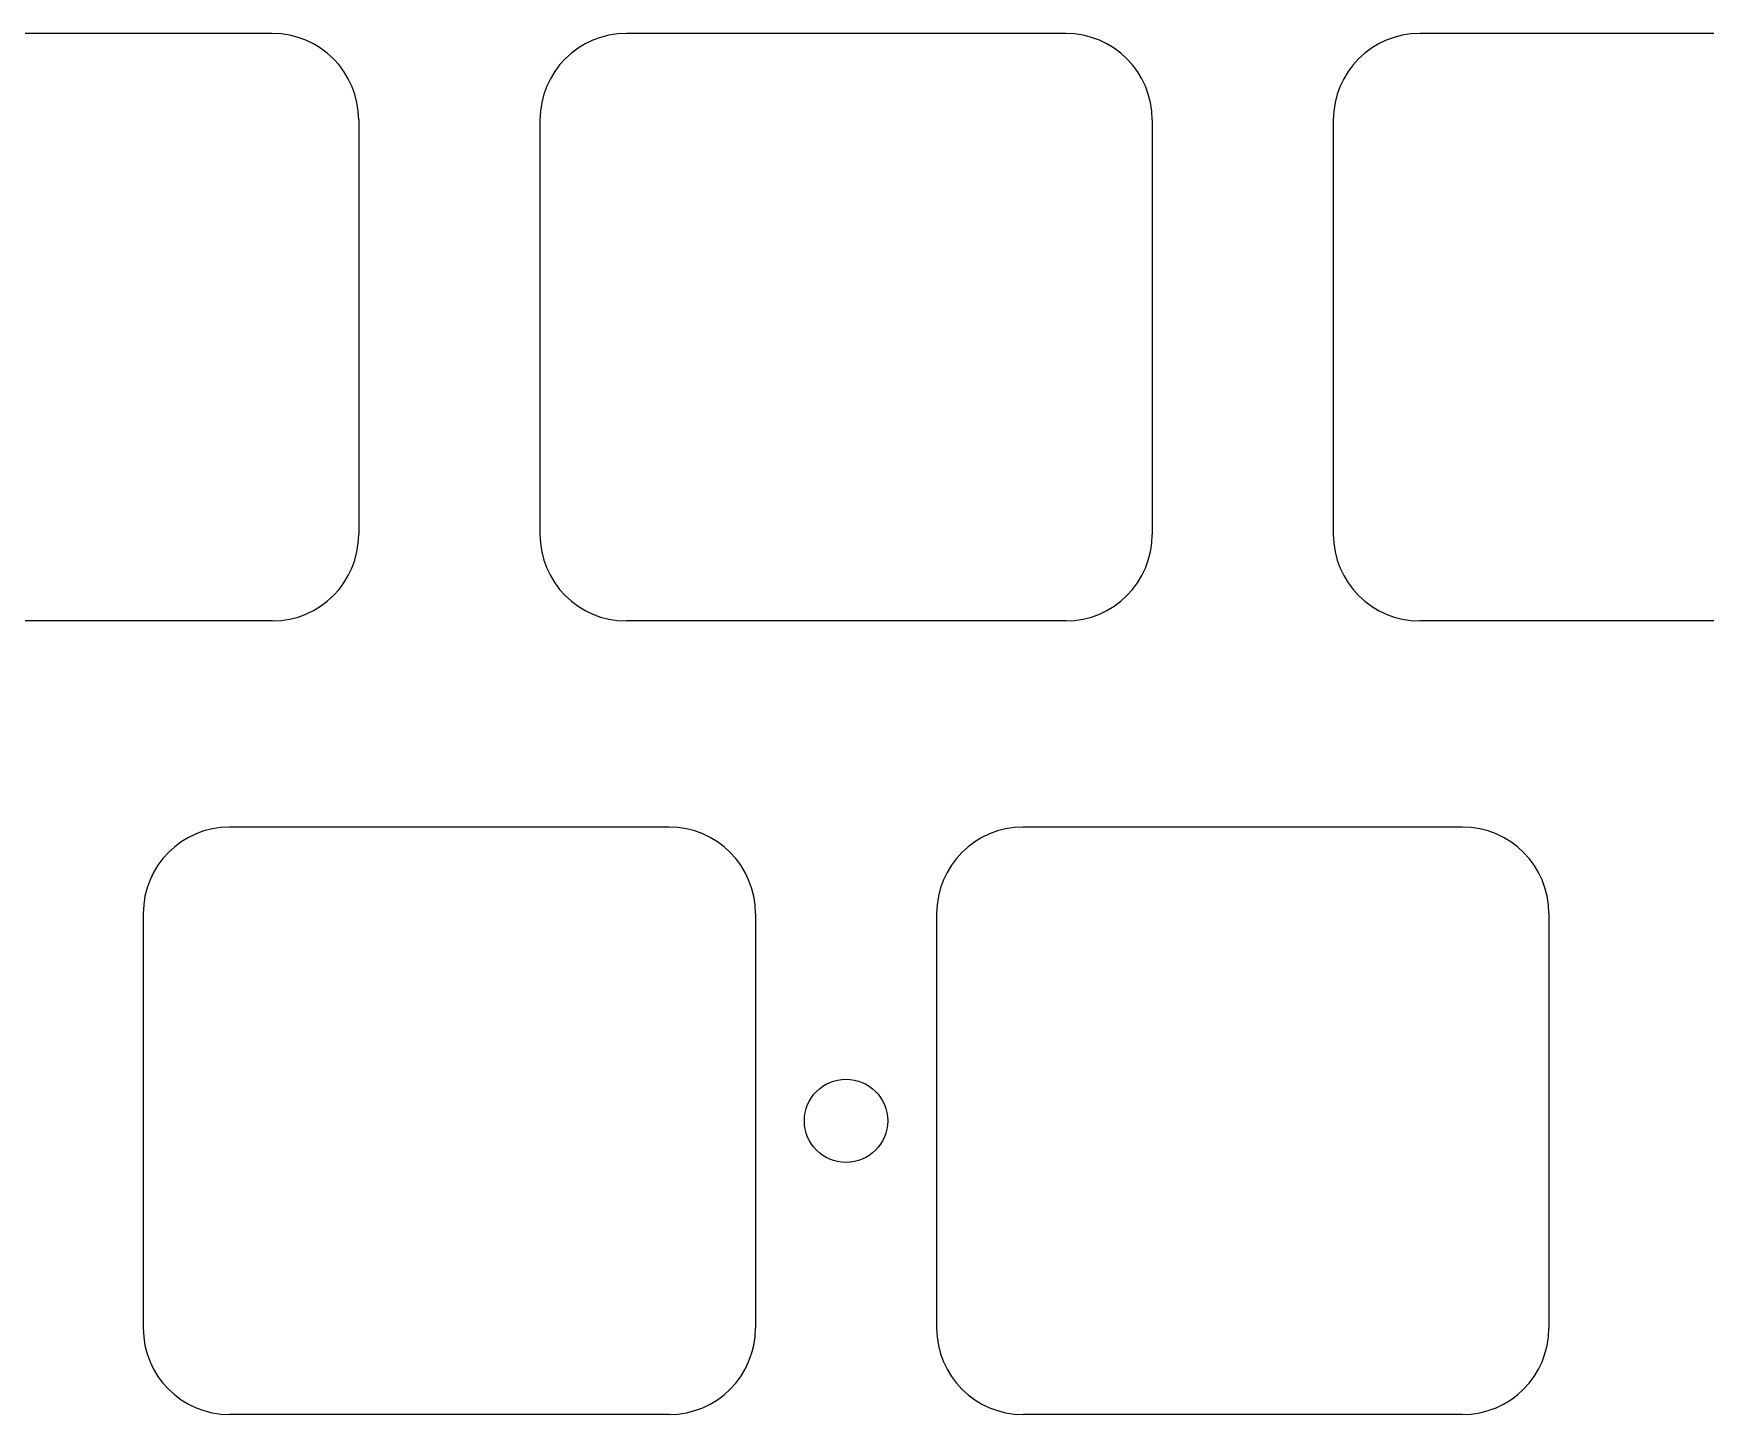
# Model space of a CAD drawing. Header units: millimetres. Extents: x -10 to 276, y -93 to 17.
# Drawn here: x 166.23 to 206.38, y -64.2 to -31.05 of the extents above; entities that cross this region are included whole.
import ezdxf

# ---------------------------------------------------------------- set-up
doc = ezdxf.new("R2010")
doc.units = ezdxf.units.MM
doc.layers.add('BLACK', color=7, linetype='CONTINUOUS')

msp = doc.modelspace()

# ---------------------------------------------------------------- linework, layer by layer
at = {"layer": 'BLACK', "linetype": 'Continuous'}
for p, q in [((171.9625, -31.05), (161.4125, -31.05)), ((191.0125, -31.05), (180.4625, -31.05)), ((210.0625, -31.05), (199.5125, -31.05)), ((174.0375, -33.125), (174.0375, -43.075)), ((178.3875, -33.125), (178.3875, -43.075)), ((193.0875, -33.125), (193.0875, -43.075)), ((197.4375, -33.125), (197.4375, -43.075)), ((171.9625, -45.15), (161.4125, -45.15)), ((191.0125, -45.15), (180.4625, -45.15)), ((210.0625, -45.15), (199.5125, -45.15)), ((181.4875, -50.1), (170.9375, -50.1)), ((200.5375, -50.1), (189.9875, -50.1)), ((168.8625, -52.175), (168.8625, -62.125)), ((183.5625, -52.175), (183.5625, -62.125)), ((187.9125, -52.175), (187.9125, -62.125)), ((202.6125, -52.175), (202.6125, -62.125)), ((181.4875, -64.2), (170.9375, -64.2)), ((200.5375, -64.2), (189.9875, -64.2))]:
    msp.add_line(p, q, dxfattribs=at)
at = {"layer": 'BLACK'}
msp.add_circle((185.7375, -57.15), 1, dxfattribs=at)
for centre, start, end in [((171.9625, -33.125), 0, 90), ((180.4625, -33.125), 90, 180), ((191.0125, -33.125), 0, 90), ((199.5125, -33.125), 90, 180), ((171.9625, -43.075), 270, 0), ((180.4625, -43.075), 180, 270), ((191.0125, -43.075), 270, 0), ((199.5125, -43.075), 180, 270), ((170.9375, -52.175), 90, 180), ((181.4875, -52.175), 0, 90), ((189.9875, -52.175), 90, 180), ((200.5375, -52.175), 0, 90), ((170.9375, -62.125), 180, 270), ((181.4875, -62.125), 270, 0), ((189.9875, -62.125), 180, 270), ((200.5375, -62.125), 270, 0)]:
    msp.add_arc(centre, 2.075, start, end, dxfattribs=at)

doc.saveas('drawing.dxf')
